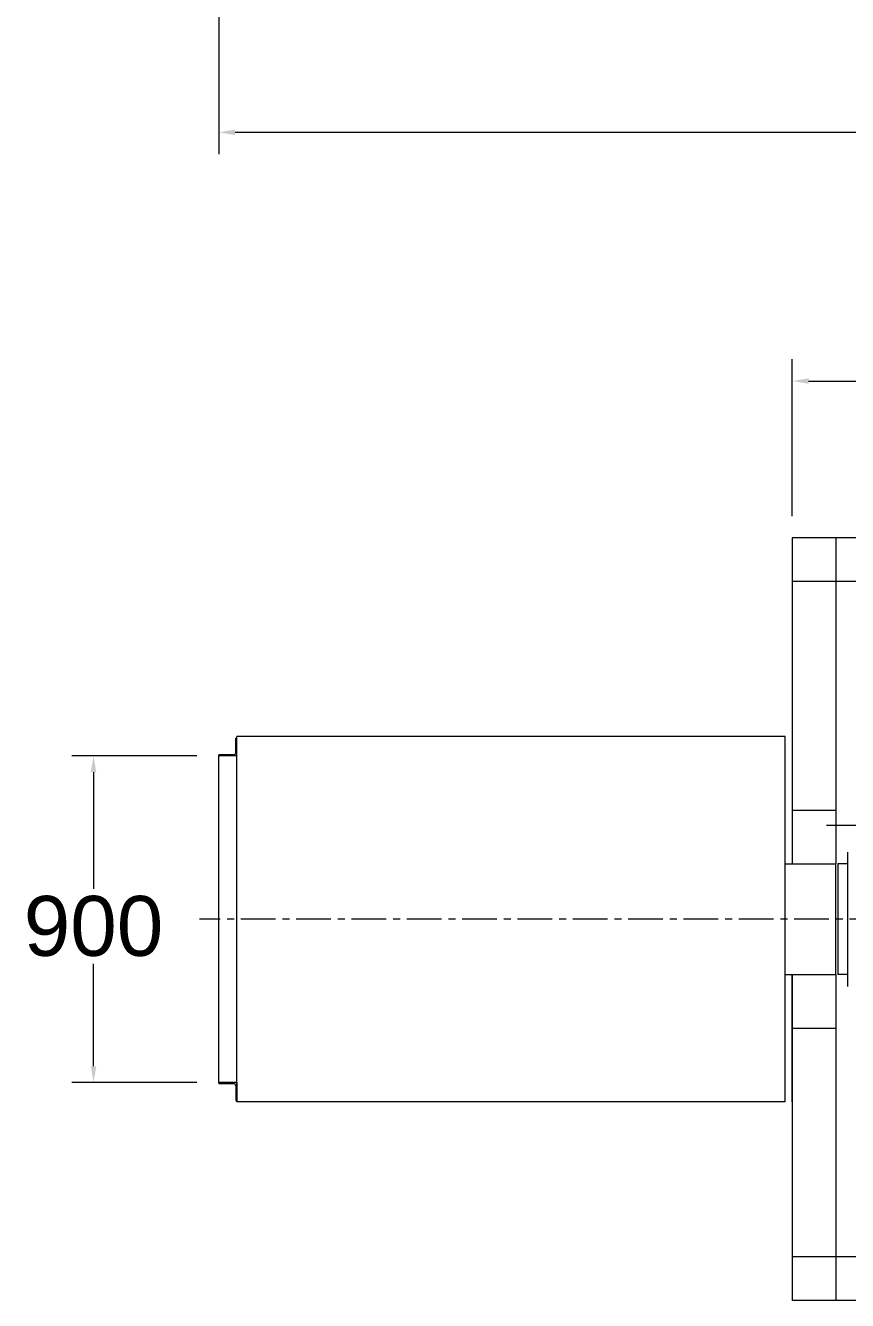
# Model space of a CAD drawing. Header units: millimetres. Extents: x 0 to 559189, y 1 to 426050.
# Drawn here: x 199914 to 257424, y 168127 to 257316 of the extents above; entities that cross this region are included whole.
import ezdxf

# ---------------------------------------------------------------- set-up
doc = ezdxf.new("R2010")
doc.units = ezdxf.units.MM
doc.header["$LTSCALE"] = 25.4
doc.linetypes.add('CENTER', pattern=[50.8, 31.75, -6.35, 6.35, -6.35])
doc.layers.get('Defpoints').update_dxf_attribs({"lineweight": 5})
doc.layers.add('CAXA0', color=7, linetype='Continuous', lineweight=5)
doc.layers.add('CAXA1', color=5, linetype='CENTER', lineweight=5)
doc.styles.add('Roman', font='arial.ttf')
doc.styles.get("Standard").update_dxf_attribs({"font": 'arial.ttf'})
doc.dimstyles.new('ISO-25', dxfattribs={"dimscale": 30, "dimtxt": 38.1, "dimasz": 38.1, "dimexe": 50.8, "dimexo": 50.8, "dimgap": 15.875, "dimtad": 1, "dimtih": 1, "dimtoh": 1, "dimdec": 1, "dimlfac": 0.03937, "dimdsep": 46, "dimtxsty": 'Standard', "dimcen": 63.5, "dimclrd": 7, "dimclre": 7, "dimclrt": 7, "dimadec": 0, "dimazin": 0, "dimtfac": 1, "dimtdec": 1, "dimtmove": 0, "dimatfit": 3, "dimfxl": 25.4, "dimlwd": 5, "dimlwe": 5, "dimarcsym": 0})

# ---------------------------------------------------------------- blocks, each defined once
blk = doc.blocks.new('*D16')
at = {"color": 7, "linetype": 'Continuous', "lineweight": 5, "transparency": 16777216}
for p, q in [((213432, 276284), (213432, 248319)), ((334844, 266435), (334844, 248319)), ((214575, 249843), (333701, 249843))]:
    blk.add_line(p, q, dxfattribs=at)
at = {"color": 7, "transparency": 16777216}
for points in [[(214575, 250033), (214575, 249652), (213432, 249843)], [(333701, 250033), (333701, 249652), (334844, 249843)]]:
    blk.add_solid(points, dxfattribs=at)
at = {"layer": 'Defpoints', "color": 0, "transparency": 16777216}
for p in [(213432, 277808), (334844, 267959), (334844, 249843)]:
    blk.add_point(p, dxfattribs=at)
at = {"color": 7, "lineweight": 5, "transparency": 16777216, "insert": (267494, 252486), "char_height": 4191, "attachment_point": 5, "style": 'Roman'}
blk.add_mtext('C', dxfattribs=at)
blk = doc.blocks.new('*D19')
at = {"color": 7, "linetype": 'Continuous', "lineweight": 5, "transparency": 16777216}
for p, q in [((253564, 222991), (253564, 233967)), ((334844, 222991), (334844, 233967)), ((254707, 232443), (333701, 232443))]:
    blk.add_line(p, q, dxfattribs=at)
at = {"color": 7, "transparency": 16777216}
for points in [[(254707, 232633), (254707, 232252), (253564, 232443)], [(333701, 232633), (333701, 232252), (334844, 232443)]]:
    blk.add_solid(points, dxfattribs=at)
at = {"layer": 'Defpoints', "color": 0, "transparency": 16777216}
for p in [(334844, 232443), (253564, 221467), (334844, 221467)]:
    blk.add_point(p, dxfattribs=at)
at = {"color": 7, "lineweight": 5, "transparency": 16777216, "insert": (294204, 235014), "char_height": 4191, "attachment_point": 5, "style": 'Roman'}
blk.add_mtext('D', dxfattribs=at)
blk = doc.blocks.new('*D12')
at = {"color": 7, "linetype": 'Continuous', "lineweight": 5, "transparency": 16777216}
for p, q in [((211908, 206227), (203150, 206227)), ((204674, 205084), (204674, 196916)), ((204674, 184510), (204674, 191684)), ((211908, 183367), (203150, 183367))]:
    blk.add_line(p, q, dxfattribs=at)
at = {"color": 7, "transparency": 16777216}
for points in [[(204484, 205084), (204865, 205084), (204674, 206227)], [(204484, 184510), (204865, 184510), (204674, 183367)]]:
    blk.add_solid(points, dxfattribs=at)
at = {"layer": 'Defpoints', "color": 0, "transparency": 16777216}
for p in [(213432, 206227), (204674, 183367), (213432, 183367)]:
    blk.add_point(p, dxfattribs=at)
at = {"color": 7, "lineweight": 5, "transparency": 16777216, "insert": (204674, 194300), "char_height": 4191, "attachment_point": 5, "style": 'Roman'}
blk.add_mtext('900', dxfattribs=at)

msp = doc.modelspace()

# ---------------------------------------------------------------- linework, layer by layer
at = {"color": 7, "lineweight": 5}
for p, q in [((253563.59, 221467.47), (253563.32, 198670.86)), ((334843.59, 221467.47), (253563.59, 221467.47)), ((256611.59, 221467.47), (256611.56, 198670.97)), ((334843.59, 218419.47), (253563.59, 218419.47)), ((214625.39, 207472.07), (214701.59, 207472.07)), ((253563.59, 202417.2), (256611.59, 202417.2)), ((253563.59, 190923.86), (253563.59, 168127.47)), ((256611.53, 190923.85), (256611.53, 168127.46)), ((253563.59, 187177.75), (256611.59, 187177.75)), ((214625.39, 182122.87), (214701.59, 182122.87)), ((334843.59, 171175.47), (253563.59, 171175.47)), ((334843.59, 168127.47), (253563.59, 168127.47))]:
    msp.add_line(p, q, dxfattribs=at)
at = {"layer": 'CAXA0', "color": 7, "linetype": 'Continuous', "lineweight": 5}
for p, q in [((214625.39, 206443.37), (214625.39, 207472.07)), ((216526.12, 207573.67), (214701.59, 207573.67)), ((214701.59, 182021.27), (214701.59, 207573.67)), ((214701.59, 206227.47), (214701.59, 207497.47)), ((253055.59, 207573.67), (216047.8, 207573.67)), ((253055.59, 182021.27), (253055.59, 207573.67)), ((213431.59, 183367.47), (213431.59, 206278.05)), ((214701.59, 206227.47), (213431.59, 206227.47)), ((214485.69, 206303.67), (213456.99, 206303.67)), ((257424.39, 199494.06), (257424.39, 190098.2)), ((253055.59, 198670.84), (256611.56, 198670.97)), ((253563.59, 198670.86), (254833.59, 198670.86)), ((256611.53, 190923.97), (256611.56, 198670.97)), ((256738.59, 198670.97), (256738.59, 190923.97)), ((257424.39, 198670.97), (256738.59, 198670.97)), ((253055.59, 190923.86), (254833.59, 190923.86)), ((253563.59, 182021.27), (253563.59, 190923.86)), ((253804.49, 190923.86), (256611.53, 190923.97)), ((257424.39, 190923.97), (256738.59, 190923.97)), ((214701.59, 183367.47), (213431.59, 183367.47)), ((213431.59, 183367.47), (213431.59, 183316.67)), ((214485.69, 183291.27), (213456.99, 183291.27)), ((214625.39, 183151.57), (214625.39, 182122.87)), ((214701.59, 183367.47), (214701.59, 182097.47)), ((253055.59, 182021.27), (214701.59, 182021.27))]:
    msp.add_line(p, q, dxfattribs=at)
for centre, radius, start, end in [((213456.99, 206278.05), 25.4, 90, 180), ((214485.69, 206443.37), 139.7, 270, 0), ((213456.99, 183316.67), 25.4, 180, 270), ((214485.69, 183151.57), 139.7, 0, 90)]:
    msp.add_arc(centre, radius, start, end, dxfattribs=at)
at = {"layer": 'CAXA1', "linetype": 'CENTER', "lineweight": 5, "ltscale": 3}
for p, q in [((255956.22, 201375.96), (273268.48, 201375.96)), ((279345.02, 194797.36), (212092.09, 194797.36))]:
    msp.add_line(p, q, dxfattribs=at)

# ---------------------------------------------------------------- dimensions: what is measured, and where the dimension line sits
at = {"color": 7, "lineweight": 5}
for base, p1, p2, text, picture, middle in [((334843.59, 249842.68), (213431.59, 277807.83), (334843.59, 267959.37), 'C', '*D16', (267493.75, 249842.68)), ((334843.59, 232442.5), (253563.59, 221467.47), (334843.59, 221467.47), 'D', '*D19', (294203.59, 232442.5))]:
    dim = msp.add_linear_dim(base=base, p1=p1, p2=p2, text=text, dimstyle='ISO-25', override={"dimscale": 30, "dimtxt": 139.7, "dimpost": '\\X', "dimtxsty": 'Roman', "dimtmove": 1}, dxfattribs=at)
    dim.commit()
    dim.dimension.update_dxf_attribs({"geometry": picture, "text_midpoint": middle, "dimtype": 160})
dim = msp.add_linear_dim(base=(204674.08, 183367.46), p1=(213431.59, 206227.47), p2=(213431.59, 183367.46), angle=90, text='900', dimstyle='ISO-25', override={"dimscale": 30, "dimtxt": 139.7, "dimpost": '\\X', "dimtxsty": 'Roman', "dimtmove": 1}, dxfattribs=at)
dim.commit()
dim.dimension.update_dxf_attribs({"geometry": '*D12', "text_midpoint": (204674.08, 194299.71), "dimtype": 160})

doc.saveas('drawing.dxf')
